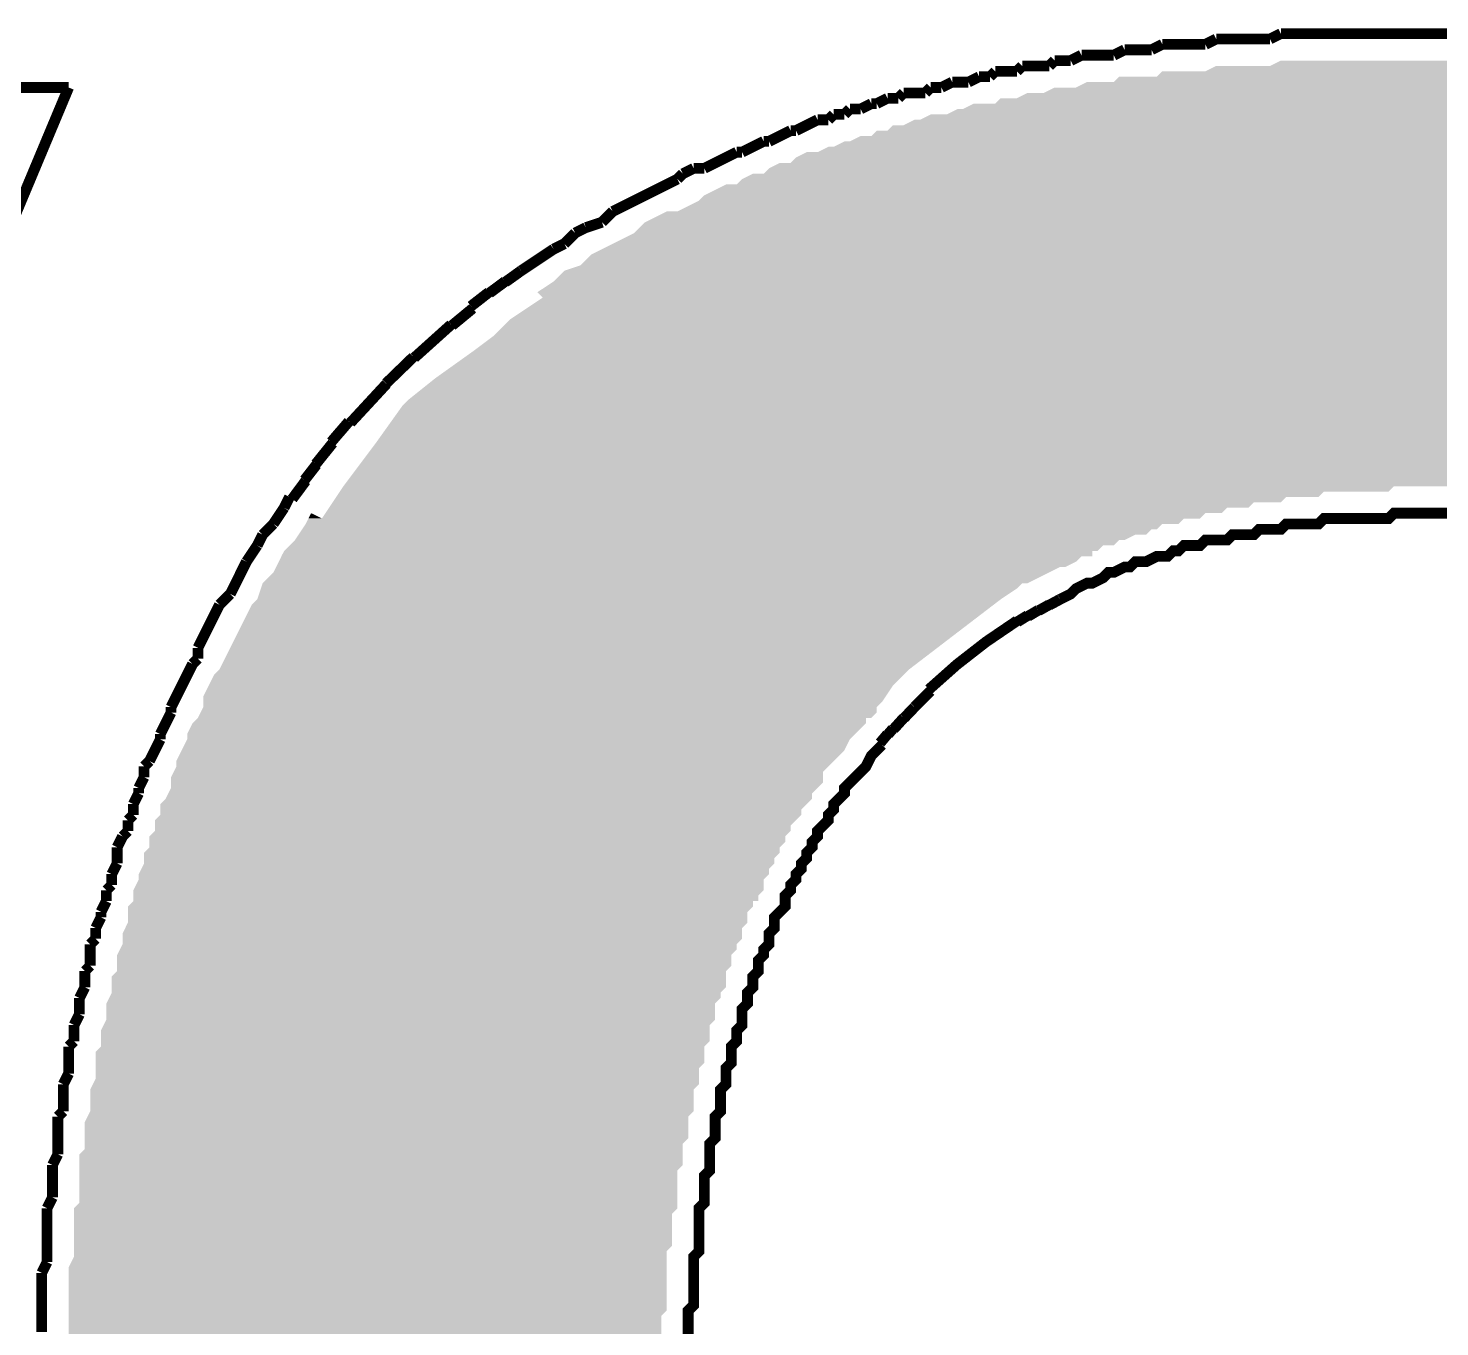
# Model space of a CAD drawing. Extents: x -0.05 to 0.95, y -0.15 to 2.1.
# Drawn here: x 0.76855 to 0.79475, y 1.1644 to 1.1885 of the extents above; entities that cross this region are included whole.
import ezdxf

# ---------------------------------------------------------------- set-up
doc = ezdxf.new("R2010")
doc.units = 0
doc.layers.add('BOOST_CLICK_V100A_GTO', color=14, linetype='CONTINUOUS')

msp = doc.modelspace()

# ---------------------------------------------------------------- linework, layer by layer
at = {"layer": 'BOOST_CLICK_V100A_GTO', "const_width": 0.0002}
for points in [[(0.7916, 1.1883), (0.7918, 1.1884)], [(0.7918, 1.1884), (0.7919, 1.1884)], [(0.7919, 1.1884), (0.7921, 1.1884)], [(0.7921, 1.1884), (0.7923, 1.1884)], [(0.7923, 1.1884), (0.7925, 1.1884)], [(0.7925, 1.1884), (0.7926, 1.1884)], [(0.7926, 1.1884), (0.7928, 1.1884)], [(0.7928, 1.1884), (0.793, 1.1884)], [(0.793, 1.1884), (0.7932, 1.1884)], [(0.7932, 1.1884), (0.7933, 1.1884)], [(0.7933, 1.1884), (0.7935, 1.1884)], [(0.7935, 1.1884), (0.7937, 1.1884)], [(0.7937, 1.1884), (0.7939, 1.1884)], [(0.7939, 1.1884), (0.7941, 1.1884)], [(0.7941, 1.1884), (0.7943, 1.1884)], [(0.7943, 1.1884), (0.7944, 1.1884)], [(0.7944, 1.1884), (0.7946, 1.1884)], [(0.7946, 1.1884), (0.7948, 1.1884)], [(0.7948, 1.1884), (0.795, 1.1884)], [(0.7887, 1.188), (0.7889, 1.1881)], [(0.7889, 1.1881), (0.7891, 1.1881)], [(0.7891, 1.1881), (0.7892, 1.1881)], [(0.7892, 1.1881), (0.7894, 1.1881)], [(0.7894, 1.1881), (0.7896, 1.1882)], [(0.7896, 1.1882), (0.7897, 1.1882)], [(0.7897, 1.1882), (0.7899, 1.1882)], [(0.7899, 1.1882), (0.7901, 1.1882)], [(0.7901, 1.1882), (0.7902, 1.1882)], [(0.7902, 1.1882), (0.7904, 1.1882)], [(0.7904, 1.1882), (0.7906, 1.1883)], [(0.7906, 1.1883), (0.7907, 1.1883)], [(0.7907, 1.1883), (0.7909, 1.1883)], [(0.7909, 1.1883), (0.7911, 1.1883)], [(0.7911, 1.1883), (0.7912, 1.1883)], [(0.7912, 1.1883), (0.7914, 1.1883)], [(0.7914, 1.1883), (0.7916, 1.1883)], [(0.7875, 1.1878), (0.7876, 1.1879)], [(0.7876, 1.1879), (0.7878, 1.1879)], [(0.7878, 1.1879), (0.7879, 1.1879)], [(0.7879, 1.1879), (0.7881, 1.188)], [(0.7881, 1.188), (0.7883, 1.188)], [(0.7883, 1.188), (0.7884, 1.188)], [(0.7884, 1.188), (0.7886, 1.188)], [(0.7886, 1.188), (0.7887, 1.188)], [(0.786, 1.1875), (0.7862, 1.1876)], [(0.7862, 1.1876), (0.7864, 1.1876)], [(0.7864, 1.1876), (0.7865, 1.1877)], [(0.7865, 1.1877), (0.7867, 1.1877)], [(0.7867, 1.1877), (0.7869, 1.1877)], [(0.7869, 1.1877), (0.787, 1.1878)], [(0.787, 1.1878), (0.7872, 1.1878)], [(0.7872, 1.1878), (0.7873, 1.1878)], [(0.7873, 1.1878), (0.7875, 1.1878)], [(0.7132, 1.1874), (0.736, 1.1351), (0.7474, 1.1351), (0.7693, 1.1874)], [(0.7576, 1.1874), (0.7693, 1.1874)], [(0.7852, 1.1873), (0.7853, 1.1874)], [(0.7853, 1.1874), (0.7855, 1.1874)], [(0.7855, 1.1874), (0.7857, 1.1875)], [(0.7857, 1.1875), (0.7858, 1.1875)], [(0.7858, 1.1875), (0.786, 1.1875)], [(0.784, 1.187), (0.7842, 1.1871)], [(0.7842, 1.1871), (0.7843, 1.1871)], [(0.7843, 1.1871), (0.7845, 1.1872)], [(0.7845, 1.1872), (0.7847, 1.1872)], [(0.7847, 1.1872), (0.7848, 1.1873)], [(0.7848, 1.1873), (0.785, 1.1873)], [(0.785, 1.1873), (0.7852, 1.1873)], [(0.783, 1.1867), (0.7832, 1.1868)], [(0.7832, 1.1868), (0.7834, 1.1868)], [(0.7834, 1.1868), (0.7835, 1.1869)], [(0.7835, 1.1869), (0.7837, 1.1869)], [(0.7837, 1.1869), (0.7838, 1.187)], [(0.7838, 1.187), (0.784, 1.187)], [(0.7825, 1.1865), (0.7827, 1.1866)], [(0.7827, 1.1866), (0.7828, 1.1866)], [(0.7828, 1.1866), (0.783, 1.1867)], [(0.7818, 1.1862), (0.782, 1.1863)], [(0.782, 1.1863), (0.7822, 1.1864)], [(0.7822, 1.1864), (0.7823, 1.1864)], [(0.7823, 1.1864), (0.7825, 1.1865)], [(0.7811, 1.1859), (0.7813, 1.186)], [(0.7813, 1.186), (0.7815, 1.1861)], [(0.7815, 1.1861), (0.7817, 1.1862)], [(0.7817, 1.1862), (0.7818, 1.1862)], [(0.7806, 1.1857), (0.7807, 1.1858)], [(0.7807, 1.1858), (0.7809, 1.1859)], [(0.7809, 1.1859), (0.7811, 1.1859)], [(0.78, 1.1854), (0.7802, 1.1855)], [(0.7802, 1.1855), (0.7804, 1.1856)], [(0.7804, 1.1856), (0.7806, 1.1857)], [(0.7796, 1.1852), (0.7798, 1.1853)], [(0.7798, 1.1853), (0.78, 1.1854)], [(0.7792, 1.1849), (0.7794, 1.1851)], [(0.7794, 1.1851), (0.7796, 1.1852)], [(0.7785, 1.1845), (0.7787, 1.1847)], [(0.7787, 1.1847), (0.7789, 1.1848)], [(0.7789, 1.1848), (0.7792, 1.1849)], [(0.7783, 1.1844), (0.7785, 1.1845)], [(0.7777, 1.184), (0.778, 1.1842)], [(0.778, 1.1842), (0.7783, 1.1844)], [(0.7777, 1.184), (0.777407, 1.18379)], [(0.7774, 1.1838), (0.777111, 1.183585)], [(0.7771, 1.1836), (0.776768, 1.183341)], [(0.7768, 1.1833), (0.776415, 1.182982)], [(0.7764, 1.183), (0.775715, 1.182384)], [(0.7757, 1.1824), (0.775192, 1.181908)], [(0.7752, 1.1819), (0.774529, 1.181175)], [(0.7745, 1.1812), (0.774174, 1.180821)], [(0.7742, 1.1808), (0.773886, 1.180411)], [(0.7739, 1.1804), (0.773679, 1.180116)], [(0.7737, 1.1801), (0.77345, 1.179763)], [(0.7733, 1.1796), (0.7734, 1.1798)], [(0.7731, 1.1793), (0.7733, 1.1796)], [(0.7877, 1.1779), (0.7879, 1.178), (0.788, 1.1781), (0.7882, 1.1782), (0.7883, 1.1782), (0.7885, 1.1783), (0.7886, 1.1784), (0.7887, 1.1784), (0.7889, 1.1785), (0.789, 1.1785), (0.7891, 1.1786), (0.7892, 1.1786), (0.7893, 1.1786), (0.7895, 1.1787), (0.7896, 1.1787), (0.7897, 1.1787), (0.7898, 1.1788), (0.7899, 1.1788), (0.79, 1.1789), (0.7901, 1.1789), (0.7902, 1.1789), (0.7903, 1.1789), (0.7904, 1.179), (0.7905, 1.179), (0.7907, 1.179), (0.7908, 1.179), (0.7909, 1.1791), (0.791, 1.1791), (0.7911, 1.1791), (0.7912, 1.1791), (0.7913, 1.1791), (0.7914, 1.1792), (0.7915, 1.1792), (0.7916, 1.1792), (0.7917, 1.1792), (0.7918, 1.1792), (0.7919, 1.1793), (0.792, 1.1793), (0.7921, 1.1793), (0.7922, 1.1793), (0.7923, 1.1793), (0.7924, 1.1793), (0.7925, 1.1793), (0.7926, 1.1794), (0.7927, 1.1794), (0.7928, 1.1794), (0.7929, 1.1794), (0.793, 1.1794), (0.7931, 1.1794), (0.7932, 1.1794), (0.7933, 1.1794), (0.7934, 1.1794), (0.7935, 1.1794), (0.7936, 1.1794), (0.7937, 1.1794), (0.7938, 1.1794), (0.7939, 1.1795), (0.794, 1.1795), (0.7941, 1.1795), (0.7942, 1.1795), (0.7943, 1.1795), (0.7944, 1.1795), (0.7945, 1.1795), (0.7946, 1.1795), (0.7947, 1.1795), (0.7948, 1.1795), (0.7949, 1.1795)], [(0.7729, 1.1791), (0.7731, 1.1793)], [(0.7728, 1.1789), (0.7729, 1.1791)], [(0.7726, 1.1786), (0.7728, 1.1789)], [(0.7724, 1.1782), (0.7725, 1.1784)], [(0.7725, 1.1784), (0.7726, 1.1786)], [(0.7723, 1.178), (0.7724, 1.1782)], [(0.7721, 1.1778), (0.7723, 1.178)], [(0.7877, 1.1779), (0.787503, 1.177794)], [(0.772, 1.1776), (0.7721, 1.1778)], [(0.7873, 1.1777), (0.787108, 1.177586)], [(0.7875, 1.1778), (0.787305, 1.177691)], [(0.7718, 1.1772), (0.7719, 1.1774)], [(0.7719, 1.1774), (0.772, 1.1776)], [(0.7871, 1.1776), (0.78691, 1.177483)], [(0.7717, 1.177), (0.7718, 1.1772)], [(0.7717, 1.1768), (0.7717, 1.177)], [(0.7715, 1.1765), (0.7716, 1.1767)], [(0.7716, 1.1767), (0.7717, 1.1768)], [(0.7713, 1.1761), (0.7714, 1.1763)], [(0.7714, 1.1763), (0.7715, 1.1765)], [(0.7712, 1.1759), (0.7713, 1.1761)], [(0.7853, 1.1762), (0.784998, 1.175902)], [(0.7711, 1.1756), (0.7712, 1.1758)], [(0.7712, 1.1758), (0.7712, 1.1759)], [(0.785, 1.1759), (0.784805, 1.175695)], [(0.771, 1.1754), (0.7711, 1.1756)], [(0.7848, 1.1757), (0.784611, 1.17549)], [(0.7709, 1.1751), (0.771, 1.1753)], [(0.771, 1.1753), (0.771, 1.1754)], [(0.7845, 1.1754), (0.78436, 1.175233)], [(0.7846, 1.1755), (0.784508, 1.175393)], [(0.7708, 1.1749), (0.7709, 1.1751)], [(0.7808, 1.1642), (0.7808, 1.1644), (0.7808, 1.1645), (0.7808, 1.1646), (0.7808, 1.1647), (0.7809, 1.1648), (0.7809, 1.1649), (0.7809, 1.165), (0.7809, 1.1652), (0.7809, 1.1653), (0.7809, 1.1654), (0.7809, 1.1655), (0.7809, 1.1656), (0.7809, 1.1657), (0.781, 1.1658), (0.781, 1.1659), (0.781, 1.166), (0.781, 1.1662), (0.781, 1.1663), (0.781, 1.1664), (0.781, 1.1665), (0.781, 1.1666), (0.7811, 1.1667), (0.7811, 1.1668), (0.7811, 1.1669), (0.7811, 1.167), (0.7811, 1.1671), (0.7811, 1.1672), (0.7812, 1.1673), (0.7812, 1.1674), (0.7812, 1.1675), (0.7812, 1.1676), (0.7812, 1.1677), (0.7812, 1.1678), (0.7813, 1.1679), (0.7813, 1.168), (0.7813, 1.1681), (0.7813, 1.1682), (0.7813, 1.1683), (0.7814, 1.1684), (0.7814, 1.1685), (0.7814, 1.1686), (0.7814, 1.1687), (0.7814, 1.1688), (0.7815, 1.1689), (0.7815, 1.169), (0.7815, 1.1691), (0.7815, 1.1692), (0.7816, 1.1693), (0.7816, 1.1694), (0.7816, 1.1695), (0.7816, 1.1696), (0.7817, 1.1697), (0.7817, 1.1698), (0.7817, 1.1699), (0.7818, 1.17), (0.7818, 1.1701), (0.7818, 1.1702), (0.7818, 1.1703), (0.7819, 1.1704), (0.7819, 1.1705), (0.7819, 1.1706), (0.782, 1.1707), (0.782, 1.1708), (0.782, 1.1709), (0.7821, 1.171), (0.7821, 1.1711), (0.7821, 1.1712), (0.7822, 1.1713), (0.7822, 1.1714), (0.7823, 1.1715), (0.7823, 1.1716), (0.7823, 1.1717), (0.7824, 1.1718), (0.7824, 1.1719), (0.7824, 1.172), (0.7825, 1.1721), (0.7826, 1.1722), (0.7826, 1.1723), (0.7826, 1.1724), (0.7827, 1.1725), (0.7827, 1.1726), (0.7828, 1.1727), (0.7828, 1.1728), (0.7829, 1.1729), (0.7829, 1.173), (0.783, 1.1731), (0.783, 1.1732), (0.7831, 1.1733), (0.7831, 1.1734), (0.7832, 1.1735), (0.7832, 1.1736), (0.7833, 1.1737), (0.7834, 1.1738), (0.7834, 1.1739), (0.7835, 1.174), (0.7835, 1.1741), (0.7836, 1.1742), (0.7837, 1.1743), (0.7837, 1.1744), (0.7838, 1.1745), (0.7839, 1.1746), (0.784, 1.1747), (0.7841, 1.1748), (0.7842, 1.175), (0.7843, 1.1751)], [(0.7843, 1.1751), (0.7844, 1.1752)], [(0.7707, 1.1748), (0.7708, 1.1749)], [(0.7707, 1.1746), (0.7707, 1.1748)], [(0.7706, 1.1744), (0.7707, 1.1746)], [(0.7705, 1.1741), (0.7706, 1.1743)], [(0.7706, 1.1743), (0.7706, 1.1744)], [(0.7705, 1.1739), (0.7705, 1.1741)], [(0.7704, 1.1738), (0.7705, 1.1739)], [(0.7704, 1.1736), (0.7704, 1.1738)], [(0.7702, 1.1733), (0.7703, 1.1735)], [(0.7703, 1.1735), (0.7704, 1.1736)], [(0.7702, 1.1731), (0.7702, 1.1733)], [(0.7701, 1.1728), (0.7702, 1.173)], [(0.7702, 1.173), (0.7702, 1.1731)], [(0.7701, 1.1726), (0.7701, 1.1728)], [(0.77, 1.1725), (0.7701, 1.1726)], [(0.77, 1.1723), (0.77, 1.1725)], [(0.7699, 1.1721), (0.77, 1.1723)], [(0.7698, 1.1718), (0.7699, 1.172)], [(0.7699, 1.172), (0.7699, 1.1721)], [(0.7697, 1.1715), (0.7698, 1.1716)], [(0.7698, 1.1716), (0.7698, 1.1718)], [(0.7697, 1.1713), (0.7697, 1.1715)], [(0.7696, 1.171), (0.7697, 1.1711)], [(0.7697, 1.1711), (0.7697, 1.1713)], [(0.7696, 1.1708), (0.7696, 1.171)], [(0.7696, 1.1707), (0.7696, 1.1708)], [(0.7695, 1.1705), (0.7696, 1.1707)], [(0.7695, 1.1704), (0.7695, 1.1705)], [(0.7695, 1.1702), (0.7695, 1.1704)], [(0.7694, 1.17), (0.7695, 1.1702)], [(0.7694, 1.1699), (0.7694, 1.17)], [(0.7694, 1.1697), (0.7694, 1.1699)], [(0.7693, 1.1696), (0.7694, 1.1697)], [(0.7693, 1.1694), (0.7693, 1.1696)], [(0.7693, 1.1693), (0.7693, 1.1694)], [(0.7693, 1.1691), (0.7693, 1.1693)], [(0.7692, 1.1689), (0.7693, 1.1691)], [(0.7692, 1.1688), (0.7692, 1.1689)], [(0.7692, 1.1686), (0.7692, 1.1688)], [(0.7692, 1.1684), (0.7692, 1.1686)], [(0.7691, 1.1683), (0.7692, 1.1684)], [(0.7691, 1.1681), (0.7691, 1.1683)], [(0.7691, 1.1679), (0.7691, 1.1681)], [(0.7691, 1.1678), (0.7691, 1.1679)], [(0.7691, 1.1676), (0.7691, 1.1678)], [(0.769, 1.1674), (0.7691, 1.1676)], [(0.769, 1.1673), (0.769, 1.1674)], [(0.769, 1.1671), (0.769, 1.1673)], [(0.769, 1.1669), (0.769, 1.1671)], [(0.769, 1.1668), (0.769, 1.1669)], [(0.7689, 1.1666), (0.769, 1.1668)], [(0.7689, 1.1664), (0.7689, 1.1666)], [(0.7689, 1.1663), (0.7689, 1.1664)], [(0.7689, 1.1661), (0.7689, 1.1663)], [(0.7689, 1.1659), (0.7689, 1.1661)], [(0.7689, 1.1657), (0.7689, 1.1659)], [(0.7688, 1.1654), (0.7689, 1.1656)], [(0.7689, 1.1656), (0.7689, 1.1657)], [(0.7688, 1.1652), (0.7688, 1.1654)], [(0.7688, 1.165), (0.7688, 1.1652)], [(0.7688, 1.1649), (0.7688, 1.165)], [(0.7688, 1.1647), (0.7688, 1.1649)], [(0.7688, 1.1645), (0.7688, 1.1647)], [(0.7688, 1.1643), (0.7688, 1.1645)]]:
    msp.add_lwpolyline(points, dxfattribs=at)
msp.add_lwpolyline([(0.7869, 1.1775, 0.048582), (0.78527, 1.176231)], format="xyb", dxfattribs=at)
at = {"layer": 'BOOST_CLICK_V100A_GTO'}
for points in [[(0.7895, 1.1876), (0.7896, 1.1877), (0.8002, 1.1876), (0.8, 1.1877)], [(0.7896, 1.1877), (0.7896, 1.1877), (0.8, 1.1877), (0.7992, 1.1877)], [(0.7904, 1.1877), (0.7906, 1.1878), (0.7992, 1.1877), (0.799, 1.1878)], [(0.7906, 1.1878), (0.7906, 1.1878), (0.799, 1.1878), (0.798, 1.1878)], [(0.7916, 1.1878), (0.7918, 1.1879), (0.798, 1.1878), (0.7978, 1.1879)], [(0.7918, 1.1879), (0.7918, 1.1879), (0.7978, 1.1879), (0.795, 1.1879)], [(0.788, 1.1874), (0.7882, 1.1875), (0.8016, 1.1874), (0.8015, 1.1875)], [(0.7882, 1.1875), (0.7882, 1.1875), (0.8015, 1.1875), (0.801, 1.1875)], [(0.7887, 1.1875), (0.7888, 1.1876), (0.801, 1.1875), (0.8008, 1.1876)], [(0.7888, 1.1876), (0.7888, 1.1876), (0.8008, 1.1876), (0.8002, 1.1876)], [(0.7865, 1.1871), (0.7866, 1.1872), (0.8032, 1.1871), (0.803, 1.1872)], [(0.7866, 1.1872), (0.7866, 1.1872), (0.803, 1.1872), (0.8027, 1.1872)], [(0.7869, 1.1872), (0.7871, 1.1873), (0.8027, 1.1872), (0.8026, 1.1873)], [(0.7871, 1.1873), (0.7871, 1.1873), (0.8026, 1.1873), (0.8023, 1.1873)], [(0.7874, 1.1873), (0.7876, 1.1874), (0.8023, 1.1873), (0.8021, 1.1874)], [(0.7876, 1.1874), (0.7876, 1.1874), (0.8021, 1.1874), (0.8016, 1.1874)], [(0.7851, 1.1868), (0.7853, 1.1869), (0.8045, 1.1868), (0.8043, 1.1869)], [(0.7853, 1.1869), (0.7853, 1.1869), (0.8043, 1.1869), (0.8041, 1.1869)], [(0.7856, 1.1869), (0.7858, 1.187), (0.8041, 1.1869), (0.804, 1.187)], [(0.7858, 1.187), (0.7858, 1.187), (0.804, 1.187), (0.8036, 1.187)], [(0.7859, 1.187), (0.7861, 1.1871), (0.8036, 1.187), (0.8035, 1.1871)], [(0.7861, 1.1871), (0.7861, 1.1871), (0.8035, 1.1871), (0.8032, 1.1871)], [(0.7845, 1.1866), (0.7846, 1.1867), (0.8053, 1.1866), (0.8051, 1.1867)], [(0.7846, 1.1867), (0.7846, 1.1867), (0.8051, 1.1867), (0.805, 1.1867)], [(0.7848, 1.1867), (0.785, 1.1868), (0.805, 1.1867), (0.8048, 1.1868)], [(0.785, 1.1868), (0.785, 1.1868), (0.8048, 1.1868), (0.8045, 1.1868)], [(0.7835, 1.1863), (0.7837, 1.1864), (0.8062, 1.1863), (0.8061, 1.1864)], [(0.7837, 1.1864), (0.7837, 1.1864), (0.8061, 1.1864), (0.8059, 1.1864)], [(0.7838, 1.1864), (0.784, 1.1865), (0.8059, 1.1864), (0.8058, 1.1865)], [(0.784, 1.1865), (0.784, 1.1865), (0.8058, 1.1865), (0.8056, 1.1865)], [(0.7842, 1.1865), (0.7843, 1.1866), (0.8056, 1.1865), (0.8054, 1.1866)], [(0.7843, 1.1866), (0.7843, 1.1866), (0.8054, 1.1866), (0.8053, 1.1866)], [(0.7827, 1.186), (0.7828, 1.1861), (0.807, 1.186), (0.8069, 1.1861)], [(0.7828, 1.1861), (0.783, 1.1862), (0.8067, 1.1861), (0.8065, 1.1862)], [(0.7828, 1.1861), (0.7828, 1.1861), (0.8069, 1.1861), (0.8067, 1.1861)], [(0.7832, 1.1862), (0.7834, 1.1863), (0.8065, 1.1862), (0.8064, 1.1863)], [(0.7834, 1.1863), (0.7834, 1.1863), (0.8064, 1.1863), (0.8062, 1.1863)], [(0.7822, 1.1858), (0.7823, 1.1859), (0.8076, 1.1858), (0.8074, 1.1859)], [(0.7823, 1.1859), (0.7825, 1.186), (0.8074, 1.1859), (0.8072, 1.186)], [(0.7825, 1.186), (0.7825, 1.186), (0.8072, 1.186), (0.807, 1.186)], [(0.7813, 1.1855), (0.7815, 1.1856), (0.8082, 1.1855), (0.808, 1.1856)], [(0.7817, 1.1856), (0.7818, 1.1857), (0.808, 1.1856), (0.8079, 1.1857)], [(0.7818, 1.1857), (0.782, 1.1858), (0.8079, 1.1857), (0.8077, 1.1858)], [(0.782, 1.1858), (0.782, 1.1858), (0.8077, 1.1858), (0.8076, 1.1858)], [(0.781, 1.1853), (0.7811, 1.1854), (0.8087, 1.1853), (0.8086, 1.1854)], [(0.7811, 1.1854), (0.7813, 1.1855), (0.8086, 1.1854), (0.8084, 1.1855)], [(0.7813, 1.1855), (0.7813, 1.1855), (0.8084, 1.1855), (0.8082, 1.1855)], [(0.78, 1.1849), (0.7804, 1.1851), (0.8095, 1.1849), (0.8091, 1.1851)], [(0.7806, 1.1851), (0.781, 1.1853), (0.8091, 1.1851), (0.8087, 1.1853)], [(0.7798, 1.1847), (0.78, 1.1849), (0.8099, 1.1847), (0.8095, 1.1849)], [(0.7792, 1.1844), (0.7798, 1.1847), (0.8105, 1.1844), (0.8099, 1.1847)], [(0.7789, 1.1842), (0.779, 1.1843), (0.8107, 1.1842), (0.8106, 1.1843)], [(0.779, 1.1843), (0.7792, 1.1844), (0.8106, 1.1843), (0.8105, 1.1844)], [(0.7784, 1.1839), (0.7785, 1.184), (0.8112, 1.1839), (0.81105, 1.184)], [(0.7785, 1.184), (0.778799, 1.1841), (0.81105, 1.184), (0.8109, 1.1841)], [(0.7788, 1.1841), (0.7789, 1.1842), (0.8109, 1.1841), (0.8107, 1.1842)], [(0.778149, 1.183699), (0.778299, 1.183799), (0.811301, 1.183699), (0.811399, 1.183799)], [(0.778299, 1.183799), (0.7783, 1.1838), (0.811399, 1.183799), (0.811397, 1.1838)], [(0.7783, 1.1838), (0.7784, 1.1839), (0.811397, 1.1838), (0.8112, 1.1839)], [(0.777799, 1.1833), (0.778098, 1.1835), (0.8119, 1.1833), (0.8116, 1.1835)], [(0.778001, 1.183601), (0.778149, 1.183699), (0.811449, 1.183601), (0.811301, 1.183699)], [(0.778099, 1.183501), (0.778001, 1.183601), (0.811599, 1.183501), (0.811449, 1.183601)], [(0.778098, 1.1835), (0.778099, 1.183501), (0.8116, 1.1835), (0.811599, 1.183501)], [(0.7775, 1.1831), (0.777799, 1.1833), (0.8121, 1.1831), (0.8119, 1.1833)], [(0.7772, 1.1828), (0.7774, 1.183), (0.812467, 1.1828), (0.8122, 1.183)], [(0.7774, 1.183), (0.7775, 1.1831), (0.8122, 1.183), (0.8121, 1.1831)], [(0.7768, 1.1825), (0.7772, 1.1828), (0.812867, 1.1825), (0.812467, 1.1828)], [(0.77666, 1.1824), (0.7768, 1.1825), (0.813, 1.1824), (0.812867, 1.1825)], [(0.7761, 1.182), (0.77666, 1.1824), (0.813514, 1.182), (0.813, 1.1824)], [(0.775725, 1.1817), (0.7761, 1.182), (0.8139, 1.1817), (0.813514, 1.182)], [(0.7756, 1.1816), (0.775725, 1.1817), (0.813967, 1.1816), (0.8139, 1.1817)], [(0.775143, 1.181), (0.775429, 1.1814), (0.8144, 1.181), (0.8141, 1.1814)], [(0.775429, 1.1814), (0.7755, 1.1815), (0.8141, 1.1814), (0.814033, 1.1815)], [(0.7755, 1.1815), (0.7756, 1.1816), (0.814033, 1.1815), (0.813967, 1.1816)], [(0.775, 1.1808), (0.775143, 1.181), (0.8146, 1.1808), (0.8144, 1.181)], [(0.7747, 1.1804), (0.774925, 1.1807), (0.814925, 1.1804), (0.8147, 1.1807)], [(0.774925, 1.1807), (0.775, 1.1808), (0.8147, 1.1807), (0.8146, 1.1808)], [(0.774625, 1.1803), (0.7747, 1.1804), (0.815, 1.1803), (0.814925, 1.1804)], [(0.7744, 1.18), (0.774475, 1.1801), (0.815267, 1.18), (0.8152, 1.1801)], [(0.774475, 1.1801), (0.774625, 1.1803), (0.8152, 1.1801), (0.815, 1.1803)], [(0.774267, 1.1798), (0.774333, 1.1799), (0.7925, 1.1798), (0.7926, 1.1799)], [(0.774333, 1.1799), (0.774334, 1.1799), (0.7926, 1.1799), (0.7938, 1.1799)], [(0.774334, 1.1799), (0.7744, 1.18), (0.7938, 1.1799), (0.7939, 1.18)], [(0.774067, 1.1795), (0.774133, 1.1796), (0.7907, 1.1795), (0.7908, 1.1796)], [(0.774133, 1.1796), (0.774134, 1.1796), (0.7908, 1.1796), (0.7912, 1.1796)], [(0.774134, 1.1796), (0.7742, 1.1797), (0.7912, 1.1796), (0.7913, 1.1797)], [(0.7742, 1.1797), (0.774267, 1.1798), (0.7918, 1.1797), (0.7919, 1.1798)], [(0.7742, 1.1797), (0.7742, 1.1797), (0.7913, 1.1797), (0.7918, 1.1797)], [(0.774267, 1.1798), (0.774267, 1.1798), (0.7919, 1.1798), (0.7925, 1.1798)], [(0.773633, 1.1792), (0.7737, 1.1793), (0.7895, 1.1792), (0.7896, 1.1793)], [(0.7737, 1.1793), (0.77375, 1.1794), (0.7899, 1.1793), (0.79, 1.1794)], [(0.7737, 1.1793), (0.7737, 1.1793), (0.7896, 1.1793), (0.7899, 1.1793)], [(0.77375, 1.1794), (0.773751, 1.1794), (0.79, 1.1794), (0.7903, 1.1794)], [(0.773751, 1.179401), (0.773801, 1.1795), (0.774001, 1.179401), (0.773801, 1.1795)], [(0.773751, 1.1794), (0.773751, 1.179401), (0.7903, 1.1794), (0.790301, 1.179401)], [(0.774001, 1.179401), (0.774067, 1.1795), (0.790301, 1.179401), (0.7904, 1.1795)], [(0.774067, 1.1795), (0.774067, 1.1795), (0.7904, 1.1795), (0.7907, 1.1795)], [(0.7735, 1.179), (0.773567, 1.1791), (0.7889, 1.179), (0.7891, 1.1791)], [(0.773567, 1.1791), (0.773633, 1.1792), (0.7893, 1.1791), (0.7894, 1.1792)], [(0.773567, 1.1791), (0.773567, 1.1791), (0.7891, 1.1791), (0.7893, 1.1791)], [(0.773633, 1.1792), (0.773633, 1.1792), (0.7894, 1.1792), (0.7895, 1.1792)], [(0.77325, 1.178701), (0.7733, 1.1788), (0.7883, 1.178701), (0.788301, 1.1788)], [(0.7733, 1.1788), (0.7734, 1.1789), (0.7884, 1.1788), (0.7885, 1.1789)], [(0.7733, 1.1788), (0.7733, 1.1788), (0.788301, 1.1788), (0.7884, 1.1788)], [(0.7734, 1.1789), (0.7735, 1.179), (0.7887, 1.1789), (0.7888, 1.179)], [(0.7734, 1.1789), (0.7734, 1.1789), (0.7885, 1.1789), (0.7887, 1.1789)], [(0.7735, 1.179), (0.7735, 1.179), (0.7888, 1.179), (0.7889, 1.179)], [(0.7731, 1.1784), (0.77315, 1.1785), (0.7875, 1.1784), (0.7877, 1.1785)], [(0.77315, 1.1785), (0.7732, 1.1786), (0.7878, 1.1785), (0.788, 1.1786)], [(0.77315, 1.1785), (0.77315, 1.1785), (0.7877, 1.1785), (0.7878, 1.1785)], [(0.7732, 1.1786), (0.77325, 1.1787), (0.788, 1.1786), (0.7881, 1.1787)], [(0.77325, 1.1787), (0.77325, 1.178701), (0.7881, 1.1787), (0.7883, 1.178701)], [(0.7729, 1.1782), (0.7731, 1.1784), (0.7871, 1.1782), (0.7875, 1.1784)], [(0.7728, 1.1779), (0.772867, 1.1781), (0.7866, 1.1779), (0.7869, 1.1781)], [(0.772867, 1.1781), (0.7729, 1.1782), (0.7869, 1.1781), (0.787, 1.1782)], [(0.7729, 1.1782), (0.7729, 1.1782), (0.787, 1.1782), (0.7871, 1.1782)], [(0.7721, 1.1766), (0.7727, 1.1778), (0.7849, 1.1766), (0.786469, 1.1778)], [(0.7727, 1.1778), (0.7728, 1.1779), (0.786469, 1.1778), (0.7866, 1.1779)], [(0.7719, 1.1763), (0.772, 1.1765), (0.7846, 1.1763), (0.7848, 1.1765)], [(0.772, 1.1765), (0.7721, 1.1766), (0.7848, 1.1765), (0.7849, 1.1766)], [(0.7718, 1.1761), (0.7719, 1.1763), (0.784467, 1.1761), (0.7846, 1.1763)], [(0.77175, 1.1758), (0.7718, 1.1759), (0.7843, 1.1758), (0.7843, 1.1759)], [(0.7718, 1.176), (0.7718, 1.1761), (0.7844, 1.176), (0.784467, 1.1761)], [(0.7718, 1.1759), (0.7718, 1.176), (0.7843, 1.1759), (0.7844, 1.176)], [(0.7716, 1.1756), (0.7717, 1.1757), (0.7841, 1.1756), (0.784101, 1.1757)], [(0.7717, 1.1757), (0.77175, 1.1758), (0.7842, 1.1757), (0.7843, 1.1758)], [(0.7717, 1.1757), (0.7717, 1.1757), (0.784101, 1.1757), (0.784175, 1.1757)], [(0.7717, 1.1757), (0.7717, 1.1757), (0.784175, 1.1757), (0.7842, 1.1757)], [(0.7715, 1.1754), (0.7716, 1.1756), (0.7839, 1.1754), (0.7841, 1.1756)], [(0.7715, 1.1753), (0.7715, 1.1754), (0.7838, 1.1753), (0.7839, 1.1754)], [(0.7713, 1.1749), (0.7714, 1.1751), (0.7835, 1.1749), (0.7837, 1.1751)], [(0.7714, 1.1751), (0.7715, 1.1753), (0.7837, 1.1751), (0.7838, 1.1753)], [(0.7713, 1.1748), (0.7713, 1.1749), (0.7834, 1.1748), (0.7835, 1.1749)], [(0.7712, 1.1746), (0.77125, 1.1747), (0.7833, 1.1746), (0.7833, 1.1747)], [(0.7712, 1.1745), (0.7712, 1.1746), (0.7833, 1.1745), (0.7833, 1.1746)], [(0.77125, 1.1747), (0.7713, 1.1748), (0.7833, 1.1747), (0.7834, 1.1748)], [(0.77115, 1.1743), (0.7712, 1.1744), (0.7831, 1.1743), (0.7832, 1.1744)], [(0.7712, 1.1744), (0.7712, 1.1745), (0.7832, 1.1744), (0.7833, 1.1745)], [(0.771, 1.1741), (0.7711, 1.1742), (0.783, 1.1741), (0.7831, 1.1742)], [(0.771, 1.174), (0.771, 1.1741), (0.7829, 1.174), (0.783, 1.1741)], [(0.7711, 1.1742), (0.77115, 1.1743), (0.7831, 1.1742), (0.7831, 1.1743)], [(0.7709, 1.1738), (0.771, 1.1739), (0.7828, 1.1738), (0.7829, 1.1739)], [(0.7709, 1.1737), (0.7709, 1.1738), (0.7827, 1.1737), (0.7828, 1.1738)], [(0.771, 1.1739), (0.771, 1.174), (0.7829, 1.1739), (0.7829, 1.174)], [(0.7708, 1.1735), (0.7709, 1.1736), (0.7826, 1.1735), (0.7827, 1.1736)], [(0.7709, 1.1736), (0.7709, 1.1737), (0.7827, 1.1736), (0.7827, 1.1737)], [(0.7707, 1.1732), (0.7708, 1.1733), (0.7825, 1.1732), (0.7825, 1.1733)], [(0.7708, 1.1734), (0.7708, 1.1735), (0.7826, 1.1734), (0.7826, 1.1735)], [(0.7708, 1.1733), (0.7708, 1.1734), (0.7825, 1.1733), (0.7826, 1.1734)], [(0.77065, 1.1729), (0.7707, 1.173), (0.7823, 1.1729), (0.7824, 1.173)], [(0.7707, 1.1731), (0.7707, 1.1732), (0.7824, 1.1731), (0.7825, 1.1732)], [(0.7707, 1.173), (0.7707, 1.1731), (0.7824, 1.173), (0.7824, 1.1731)], [(0.7706, 1.1728), (0.77065, 1.1729), (0.7823, 1.1728), (0.7823, 1.1729)], [(0.7706, 1.1727), (0.7706, 1.1728), (0.7822, 1.1727), (0.7823, 1.1728)], [(0.7705, 1.1725), (0.7706, 1.1727), (0.7822, 1.1725), (0.7822, 1.1727)], [(0.7705, 1.1724), (0.7705, 1.1725), (0.7821, 1.1724), (0.7822, 1.1725)], [(0.7704, 1.1722), (0.7705, 1.1723), (0.782, 1.1722), (0.782001, 1.1723)], [(0.7705, 1.172301), (0.7705, 1.1724), (0.7821, 1.172301), (0.7821, 1.1724)], [(0.7705, 1.1723), (0.7705, 1.172301), (0.782026, 1.1723), (0.7821, 1.172301)], [(0.7705, 1.1723), (0.7705, 1.1723), (0.782001, 1.1723), (0.782026, 1.1723)], [(0.7704, 1.1721), (0.7704, 1.1722), (0.7819, 1.1721), (0.782, 1.1722)], [(0.7704, 1.1719), (0.7704, 1.1721), (0.7819, 1.1719), (0.7819, 1.1721)], [(0.7703, 1.1717), (0.77035, 1.1718), (0.7818, 1.1717), (0.7818, 1.1718)], [(0.7703, 1.1716), (0.7703, 1.1717), (0.7818, 1.1716), (0.7818, 1.1717)], [(0.77035, 1.1718), (0.7704, 1.1719), (0.7818, 1.1718), (0.7819, 1.1719)], [(0.77025, 1.1714), (0.7703, 1.1715), (0.7817, 1.1714), (0.7817, 1.1715)], [(0.7703, 1.1715), (0.7703, 1.1716), (0.7817, 1.1715), (0.7818, 1.1716)], [(0.7702, 1.1713), (0.77025, 1.1714), (0.7816, 1.1713), (0.7817, 1.1714)], [(0.7702, 1.1711), (0.7702, 1.1713), (0.7816, 1.1711), (0.7816, 1.1713)], [(0.7701, 1.1709), (0.7702, 1.171), (0.7815, 1.1709), (0.7815, 1.171)], [(0.7701, 1.1707), (0.7701, 1.1709), (0.7815, 1.1707), (0.7815, 1.1709)], [(0.7702, 1.171), (0.7702, 1.1711), (0.7815, 1.171), (0.7816, 1.1711)], [(0.7701, 1.1706), (0.7701, 1.1707), (0.7814, 1.1706), (0.7815, 1.1707)], [(0.77, 1.1704), (0.77005, 1.1705), (0.7813, 1.1704), (0.7814, 1.1705)], [(0.77, 1.1701), (0.77, 1.1704), (0.7813, 1.1701), (0.7813, 1.1704)], [(0.77005, 1.1705), (0.7701, 1.1706), (0.7814, 1.1705), (0.7814, 1.1706)], [(0.7699, 1.1699), (0.76995, 1.17), (0.7812, 1.1699), (0.7812, 1.17)], [(0.7699, 1.1697), (0.7699, 1.1699), (0.7812, 1.1697), (0.7812, 1.1699)], [(0.76995, 1.17), (0.77, 1.1701), (0.7812, 1.17), (0.7813, 1.1701)], [(0.7698, 1.1695), (0.7699, 1.1696), (0.7811, 1.1695), (0.7811, 1.1696)], [(0.7699, 1.1696), (0.7699, 1.1697), (0.7811, 1.1696), (0.7812, 1.1697)], [(0.7698, 1.1693), (0.7698, 1.1695), (0.7811, 1.1693), (0.7811, 1.1695)], [(0.7698, 1.1692), (0.7698, 1.1693), (0.781, 1.1692), (0.7811, 1.1693)], [(0.7698, 1.169), (0.7698, 1.1692), (0.781, 1.169), (0.781, 1.1692)], [(0.7697, 1.1688), (0.76975, 1.1689), (0.7809, 1.1688), (0.781, 1.1689)], [(0.7697, 1.1684), (0.7697, 1.1688), (0.7809, 1.1684), (0.7809, 1.1688)], [(0.76975, 1.1689), (0.7698, 1.169), (0.781, 1.1689), (0.781, 1.169)], [(0.7696, 1.1682), (0.76965, 1.1683), (0.7808, 1.1682), (0.7808, 1.1683)], [(0.76965, 1.1683), (0.7697, 1.1684), (0.7808, 1.1683), (0.7809, 1.1684)], [(0.7696, 1.1679), (0.7696, 1.1682), (0.7808, 1.1679), (0.7808, 1.1682)], [(0.7696, 1.1678), (0.7696, 1.1679), (0.7807, 1.1678), (0.7808, 1.1679)], [(0.7696, 1.1677), (0.7696, 1.1678), (0.7807, 1.1677), (0.7807, 1.1678)], [(0.7695, 1.1676), (0.7696, 1.1677), (0.7807, 1.1676), (0.7807, 1.1677)], [(0.7695, 1.1674), (0.7695, 1.1676), (0.7807, 1.1674), (0.7807, 1.1676)], [(0.7695, 1.1673), (0.7695, 1.1674), (0.7806, 1.1673), (0.7807, 1.1674)], [(0.7695, 1.1667), (0.7695, 1.1673), (0.7806, 1.1667), (0.7806, 1.1673)], [(0.7694, 1.1666), (0.7695, 1.1667), (0.7806, 1.1666), (0.7806, 1.1667)], [(0.7694, 1.1665), (0.7694, 1.1666), (0.7805, 1.1665), (0.7806, 1.1666)], [(0.7694, 1.1659), (0.7694, 1.1665), (0.7805, 1.1659), (0.7805, 1.1665)], [(0.7693, 1.1655), (0.7694, 1.1657), (0.7804, 1.1655), (0.7804, 1.1657)], [(0.7694, 1.1658), (0.7694, 1.1659), (0.7804, 1.1658), (0.7805, 1.1659)], [(0.7694, 1.1657), (0.7694, 1.1658), (0.7804, 1.1657), (0.7804, 1.1658)], [(0.7693, 1.1647), (0.7693, 1.1655), (0.7804, 1.1647), (0.7804, 1.1655)], [(0.7693, 1.1646), (0.7693, 1.1647), (0.7803, 1.1646), (0.7804, 1.1647)], [(0.7693, 1.1639), (0.7693, 1.1646), (0.7803, 1.1639), (0.7803, 1.1646)]]:
    msp.add_solid(points, dxfattribs=at)

doc.saveas('drawing.dxf')
